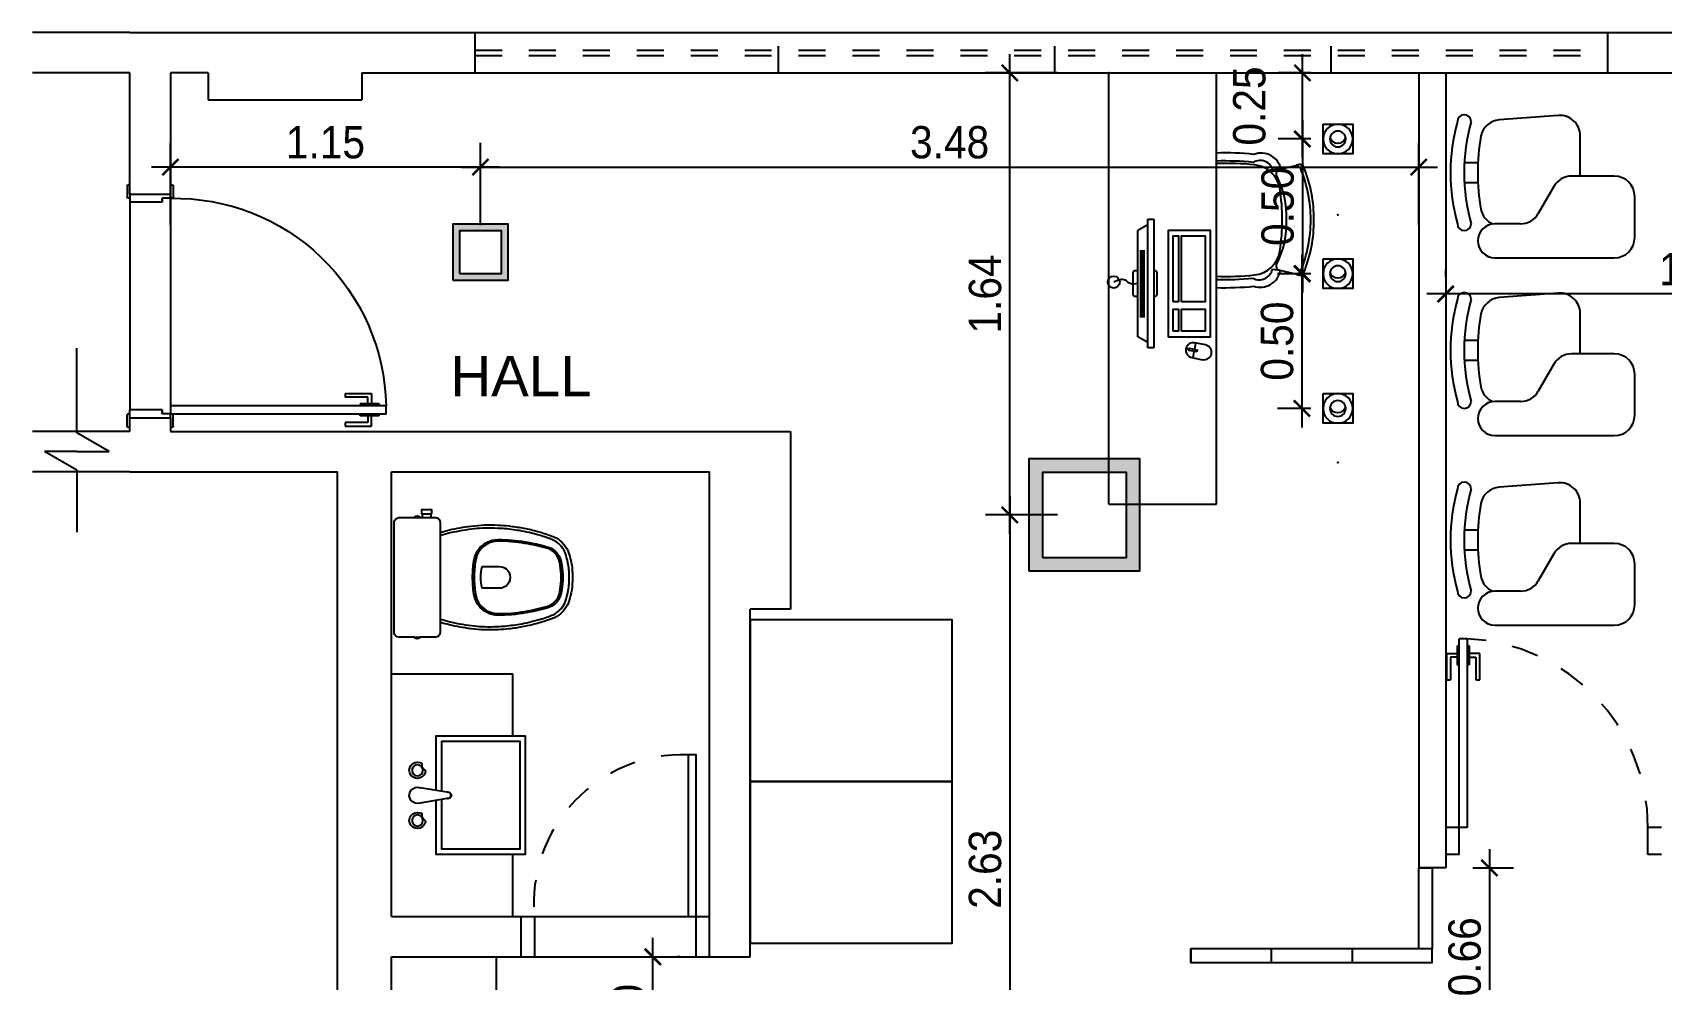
# Model space of a CAD drawing. Header units: millimetres. Extents: x 7034 to 7235, y -465 to -380.
# Drawn here: x 7127.86 to 7133.9, y -427.16 to -423.65 of the extents above; entities that cross this region are included whole.
import ezdxf

# ---------------------------------------------------------------- set-up
doc = ezdxf.new("R2010")
doc.units = ezdxf.units.MM
doc.header["$LTSCALE"] = 0.005
doc.linetypes.add('CONTINUO', pattern=[0])
doc.linetypes.add('DASHED', pattern=[19.05, 12.7, -6.35])
doc.layers.get('0').update_dxf_attribs({"linetype": 'CONTINUO'})
doc.layers.get('DEFPOINTS').update_dxf_attribs({"linetype": 'CONTINUO', "lineweight": 15})
for name, color, linetype in [('- COTAS', 12, 'Continuous'), ('0-LUMINOTEC-TETO', 170, 'Continuous'), ('252', 252, 'Continuous'), ('ARQ-PEITORIAL', 4, 'Continuous'), ('ARQ_ALVENARIA', 6, 'Continuous'), ('ARQ_BLK_ESQUADR', 1, 'Continuous'), ('ARQ_ESQUADRIA', 5, 'Continuous'), ('ARQ_JANELAALTA', 150, 'DASHED'), ('ARQ_MOBILIARIO 1', 8, 'Continuous'), ('ARQ_SOLEIRA', 250, 'CONTINUO'), ('ARQ_TXT_AMBIENTE', 3, 'Continuous'), ('NN_PISO', 8, 'Continuous'), ('PORTA', 2, 'Continuous')]:
    doc.layers.add(name, color=color, linetype=linetype)
doc.layers.add('0-LAYOUT', color=250, linetype='Continuous', lineweight=25)
doc.styles.add('ARQ', font='arial.ttf', dxfattribs={"width": 0.9})
doc.styles.get("Standard").update_dxf_attribs({"font": 'arial.ttf'})
doc.dimstyles.new('1-50', dxfattribs={"dimtxt": 0.12, "dimasz": 0.06, "dimexe": 0.09, "dimexo": 0.1, "dimgap": 0.03, "dimtad": 1, "dimzin": 0, "dimdsep": 46, "dimtxsty": 'ARQ', "dimblk": 'ARCHTICK', "dimcen": 0, "dimdle": 0.07, "dimclrd": 1, "dimclre": 1, "dimclrt": 7, "dimadec": 0, "dimazin": 0, "dimtm": 1e-09, "dimtfac": 1, "dimtofl": 0, "dimtmove": 2, "dimatfit": 3, "dimldrblk": 'ARCHTICK', "dimfxl": 1, "dimtolj": 1, "dimtzin": 0, "dimlwd": -1, "dimlwe": -1, "dimarcsym": 0})

# ---------------------------------------------------------------- blocks, each defined once
blk = doc.blocks.new('12110333')
at = {"layer": 'PORTA', "color": 1}
for p, q in [((-0.031, 0.7461), (0.008, 0.7461)), ((-0.031, 0.6481), (-0.031, 0.7461)), ((-0.017, 0.7321), (-0.017, 0.6621)), ((0.008, 0.7321), (-0.017, 0.7321)), ((0.008, 0.7741), (0.015, 0.7741)), ((0.008, 0.7741), (0.008, 0.7041)), ((0.052, 0.7741), (0.045, 0.7741)), ((0.052, 0.7741), (0.052, 0.7041)), ((0.091, 0.7461), (0.052, 0.7461)), ((0.052, 0.7321), (0.077, 0.7321)), ((0.077, 0.7321), (0.077, 0.6621)), ((0.091, 0.6481), (0.091, 0.7461)), ((0.008, 0.7041), (0.015, 0.7041)), ((0.052, 0.7041), (0.045, 0.7041)), ((-0.017, 0.6481), (-0.031, 0.6481)), ((-0.017, 0.6621), (-0.017, 0.6481)), ((-0.017, 0.6621), (-0.017, 0.6621)), ((0.077, 0.6621), (0.077, 0.6621)), ((0.077, 0.6621), (0.077, 0.6481)), ((0.091, 0.6481), (0.077, 0.6481)), ((0.815, 0), (0.015, 0)), ((0.8, -0.15), (0.03, -0.15))]:
    blk.add_line(p, q, dxfattribs=at)
at = {"layer": 'PORTA'}
for p, q in [((-0.035, 0.005), (-0.035, 0)), ((-0.03, 0.01), (0.01, 0.01)), ((0, 0), (0.015, 0)), ((0.015, 0), (0.015, -0.03)), ((0.815, 0.005), (0.815, 0)), ((0.83, 0), (0.815, 0)), ((0.815, 0), (0.815, -0.03)), ((0.86, 0.01), (0.82, 0.01)), ((0.865, 0.005), (0.865, 0)), ((0.03, -0.03), (0.015, -0.03)), ((0.015, -0.03), (0.03, -0.03)), ((0.03, -0.03), (0.03, -0.15)), ((0.815, -0.03), (0.8, -0.03)), ((0.8, -0.03), (0.815, -0.03)), ((0.8, -0.03), (0.8, -0.15)), ((-0.035, -0.15), (-0.035, -0.15)), ((-0.035, -0.15), (-0.035, -0.155)), ((-0.03, -0.16), (0.01, -0.16)), ((0, -0.15), (0.03, -0.15)), ((0.015, -0.15), (0.015, -0.155)), ((0.83, -0.15), (0.8, -0.15)), ((0.815, -0.15), (0.815, -0.155)), ((0.86, -0.16), (0.82, -0.16)), ((0.865, -0.15), (0.865, -0.155)), ((0.865, -0.15), (0.865, -0.15))]:
    blk.add_line(p, q, dxfattribs=at)
at = {"layer": 'PORTA', "color": 3}
blk.add_lwpolyline([(0.015, 0), (0.015, 0.8), (0.045, 0.8), (0.045, 0)], close=True, dxfattribs=at)
at = {"layer": 'PORTA', "color": 1}
blk.add_arc((0.03, 0.015), 0.7851, 358.90531, 88.90531, dxfattribs=at)
at = {"layer": 'PORTA'}
for centre, start, end in [((-0.03, 0.005), 90, 180), ((0.01, 0.005), 0, 90), ((0.82, 0.005), 90, 180), ((0.86, 0.005), 0, 90), ((-0.03, -0.155), 180, 270), ((0.01, -0.155), 270, 0), ((0.82, -0.155), 180, 270), ((0.86, -0.155), 270, 0)]:
    blk.add_arc(centre, 0.005, start, end, dxfattribs=at)
blk = doc.blocks.new('A$C778229A4')
at = {"layer": '0-LAYOUT', "linetype": 'Continuous'}
for p, q in [((556.6, 737.6), (252.4, 714.2)), ((670.6, 423.4), (670.6, 632.1)), ((72, 493.9), (142.4, 493.9)), ((847, 423.4), (626.1, 423.4)), ((142.4, 388.1), (72, 388.1)), ((534.2, 370.1), (454.1, 229.7)), ((952.8, 105.8), (952.8, 317.5)), ((362.2, 176.4), (229.5, 176.4)), ((229.5, 0), (847, 0))]:
    blk.add_line(p, q, dxfattribs=at)
for centre, radius, start, end in [((1004.3, 441), 1004.3, 164.72346, 195.27654), ((70.8, 705.6), 35.3, 0, 180), ((1074.9, 441), 1004.3, 164.72346, 195.27654), ((260.5, 608.7), 105.8, 94.39871, 168.30549), ((564.7, 632.1), 105.8, 0, 94.39871), ((1283.9, 441), 1142.8, 170.47649, 189.52351), ((626.1, 317.5), 105.8, 90, 150.25512), ((847, 317.5), 105.8, 0, 90), ((70.8, 176.4), 35.3, 180, 0), ((229.5, 88.2), 88.2, 90, 270), ((260.5, 273.4), 105.8, 191.69451, 247.18493), ((362.2, 282.3), 105.8, 270, 330.25512), ((847, 105.8), 105.8, 270, 0)]:
    blk.add_arc(centre, radius, start, end, dxfattribs=at)
blk = doc.blocks.new('cbtorb2')
at = {"layer": '252'}
for p, q in [((-0.01, -0.0904), (-0.0237, -0.0081)), ((0.01, -0.0904), (0.0237, -0.0081)), ((-0.0088, -0.0975), (-0.01, -0.0904)), ((0.0088, -0.0975), (0.01, -0.0904))]:
    blk.add_line(p, q, dxfattribs=at)
for centre in [(-0.0774, 0), (0.0774, 0)]:
    blk.add_circle(centre, 0.017, dxfattribs=at)
for centre, radius, start, end in [((-0.0774, 0), 0.025, 341.1513, 198.8487), ((0, 0), 0.025, 341.1513, 198.8487), ((0.0774, 0), 0.025, 341.1513, 198.8487), ((-0.0774, 0), 0.025, 198.8487, 216.2316), ((-0.0927, -0.0318), 0.0177, 22.7472, 105.6562), ((-0.0774, 0), 0.025, 272.1718, 341.1513), ((0.0774, 0), 0.025, 198.8487, 216.2316), ((0.062, -0.0318), 0.0177, 22.7472, 105.6562), ((0.0774, 0), 0.025, 272.1718, 341.1513), ((0, -0.0938), 0.0106, 161.2845, 18.7155), ((0, -0.0922), 0.0103, 210.8046, 329.1954)]:
    blk.add_arc(centre, radius, start, end, dxfattribs=at)
blk = doc.blocks.new('Baci01p')
for points in [[(0.17, 0), (0.17, 0.205, 0.059373), (0.1695, 0.2098, 0.333509), (0.154, 0.222), (0.1355, 0.222), (0.1045, 0.222), (0.094, 0.222), (0.094, 0.2248, 0.252251), (0.0939, 0.2251, 0.160103), (0.085, 0.228, 0.160103), (0.0761, 0.2251, 0.252251), (0.076, 0.2248), (0.076, 0.222), (0.017, 0.222, 0.327853), (0.0003, 0.2069, 0.087637), (0, 0.2038), (0, 0), (0, -0.2038, 0.087637), (0.0003, -0.2069, 0.327853), (0.017, -0.222), (0.076, -0.222), (0.076, -0.2248, 0.252251), (0.0761, -0.2251, 0.160103), (0.085, -0.228, 0.160103), (0.0939, -0.2251, 0.252251), (0.094, -0.2248), (0.094, -0.222), (0.1045, -0.222), (0.1045, -0.236), (0.102, -0.236), (0.102, -0.252), (0.12, -0.252), (0.138, -0.252), (0.138, -0.236), (0.1355, -0.236), (0.1355, -0.222), (0.154, -0.222, 0.333509), (0.1695, -0.2098, 0.059373), (0.17, -0.205)], [(0.291, 0, 0.041331), (0.2956, -0.0608, 0.129345), (0.3127, -0.1036, 0.234638), (0.385, -0.1405, 0.044666), (0.486, -0.1319, 0.031515), (0.5665, -0.1138, 0.151063), (0.5993, -0.0952, 0.148094), (0.6192, -0.0588, 0.031073), (0.6214, -0.0451, 0.035055), (0.6255, 0, 0.035055), (0.6214, 0.0451, 0.031073), (0.6192, 0.0588, 0.148094), (0.5993, 0.0952, 0.151063), (0.5665, 0.1138, 0.031515), (0.486, 0.1319, 0.044666), (0.385, 0.1405, 0.234638), (0.3127, 0.1036, 0.129345), (0.2956, 0.0608, 0.041331)], [(0.297, 0, -0.041434), (0.3015, 0.06, -0.129651), (0.3175, 0.1, -0.234583), (0.385, 0.1345, -0.044678), (0.485, 0.126, -0.031614), (0.565, 0.108, -0.152477), (0.595, 0.091, -0.148725), (0.6134, 0.0575, -0.031624), (0.6155, 0.0444, -0.035113), (0.6195, 0, -0.035113), (0.6155, -0.0444, -0.031624), (0.6134, -0.0575, -0.148725), (0.595, -0.091, -0.152477), (0.565, -0.108, -0.031614), (0.485, -0.126, -0.044678), (0.385, -0.1345, -0.234583), (0.3175, -0.1, -0.129651), (0.3015, -0.06, -0.041434)], [(0.391, -0.04, 0.164444), (0.415, -0.032, 0.245936), (0.43, 0, 0.245936), (0.415, 0.032, 0.164444), (0.391, 0.04), (0.326, 0.04, 0.108885), (0.326, -0.04)]]:
    blk.add_lwpolyline(points, format="xyb", close=True)
for points in [[(0.076, 0.222), (0.094, 0.222)], [(0.093, 0.2245), (0.085, 0.2245), (0.077, 0.2245)], [(0.076, -0.222), (0.094, -0.222)], [(0.093, -0.2245), (0.085, -0.2245), (0.077, -0.2245)], [(0.1045, -0.222), (0.1355, -0.222)], [(0.1045, -0.236), (0.12, -0.236), (0.1355, -0.236)]]:
    blk.add_lwpolyline(points)
for points in [[(0.17, -0.167, -0.003882), (0.205, -0.1765, 0.024258), (0.285, -0.1905, 0.02486), (0.335, -0.1945, 0.033324), (0.385, -0.194, 0.02486), (0.425, -0.191, 0.012268), (0.475, -0.184, 0.015806), (0.525, -0.1725, 0.026699), (0.575, -0.157, 0.021919), (0.595, -0.1495, 0.174675), (0.6435, -0.1, 0.045452), (0.653, -0.07, 0.022856), (0.6562, -0.0571, 0.041289), (0.6602, -0.0304, 0.052091), (0.6606, -0.0228, 0.04333), (0.661, 0, 0.04333), (0.6606, 0.0228, 0.052091), (0.6602, 0.0304, 0.041289), (0.6562, 0.0571, 0.022856), (0.653, 0.07, 0.045452), (0.6435, 0.1, 0.174675), (0.595, 0.1495, 0.021919), (0.575, 0.157, 0.026699), (0.525, 0.1725, 0.015806), (0.475, 0.184, 0.012268), (0.425, 0.191, 0.02486), (0.385, 0.194, 0.033324), (0.335, 0.1945, 0.02486), (0.285, 0.1905, 0.024258), (0.205, 0.1765, -0.003882), (0.17, 0.167)], [(0.1731, 0.1554, 0.003849), (0.2079, 0.1649, -0.027799), (0.2984, 0.18, -0.018883), (0.3355, 0.1825, -0.033646), (0.3844, 0.182, -0.016781), (0.4106, 0.1805, -0.015438), (0.4729, 0.1722, -0.023716), (0.5465, 0.154, -0.013571), (0.5711, 0.1457, -0.02186), (0.59, 0.1386, -0.173345), (0.6325, 0.0952, -0.045814), (0.6414, 0.067, -0.024058), (0.6444, 0.0546, -0.042614), (0.6482, 0.029, -0.066108), (0.6485, 0.0226, -0.047154), (0.649, 0, -0.047154), (0.6485, -0.0226, -0.066108), (0.6482, -0.029, -0.042614), (0.6444, -0.0546, -0.024058), (0.6414, -0.067, -0.045814), (0.6325, -0.0952, -0.173345), (0.59, -0.1386, -0.02186), (0.5711, -0.1457, -0.013571), (0.5465, -0.154, -0.023716), (0.4729, -0.1722, -0.015438), (0.4106, -0.1805, -0.016781), (0.3844, -0.182, -0.033646), (0.3355, -0.1825, -0.018883), (0.2984, -0.18, -0.027799), (0.2079, -0.1649, 0.003849), (0.1731, -0.1554)]]:
    blk.add_lwpolyline(points, format="xyb")
blk = doc.blocks.new('011239')
h = blk.add_hatch(color=256)
h.paths.add_polyline_path([(-20.6, 20.75), (-20.6, -20.75), (20.6, -20.75), (20.6, 20.75)])
h.paths.add_polyline_path([(15.6, 15.75), (15.6, -15.75), (-15.6, -15.75), (-15.6, 15.75)], flags=16)
for points in [[(-20.6, -20.75), (20.6, -20.75), (20.6, 20.75), (-20.6, 20.75)], [(-15.6, -15.75), (15.6, -15.75), (15.6, 15.75), (-15.6, 15.75)]]:
    blk.add_lwpolyline(points, close=True)
blk = doc.blocks.new('011291')
at = {"linetype": 'Continuous'}
for radius in [5.5, 2.93]:
    blk.add_circle((0, 0), radius, dxfattribs=at)
blk.add_arc((-0.02, -1.29), 2.96, 12.80113, 165.38232, dxfattribs=at)
blk = doc.blocks.new('DICROICA-QUADRADO')
blk.add_lwpolyline([(-0.055, -0.055), (0.055, -0.055), (0.055, 0.055), (-0.055, 0.055)], close=True)
at = {"xscale": 0.01, "yscale": 0.01, "zscale": 0.01}
blk.add_blockref('011291', (0, 0), dxfattribs=at)
blk = doc.blocks.new('_ArchTick')
at = {"color": 0, "linetype": 'ByBlock', "const_width": 0.15}
blk.add_lwpolyline([(-0.5, -0.5), (0.5, 0.5)], dxfattribs=at)
blk = doc.blocks.new('*D265')
at = {"layer": 'DEFPOINTS', "color": 0, "transparency": 16777216}
for p in [(7133.1045, -424.6187), (7133.1045, -424.6556), (7134.9811, -424.6556)]:
    blk.add_point(p, dxfattribs=at)
at = {"layer": 'NN_PISO', "color": 1, "transparency": 16777216}
for p, q in [((7133.1045, -424.5556), (7133.1045, -424.5287)), ((7134.9811, -424.5556), (7134.9811, -424.5287)), ((7135.0511, -424.6187), (7133.0345, -424.6187))]:
    blk.add_line(p, q, dxfattribs=at)
at = {"layer": 'NN_PISO', "color": 1, "transparency": 16777216, "xscale": 0.06, "yscale": 0.06, "zscale": 0.06, "rotation": 180}
blk.add_blockref('_ArchTick', (7133.1045, -424.6187), dxfattribs=at)
at = {"layer": 'NN_PISO', "color": 1, "transparency": 16777216, "xscale": 0.06, "yscale": 0.06, "zscale": 0.06}
blk.add_blockref('_ArchTick', (7134.9811, -424.6187), dxfattribs=at)
at = {"layer": 'NN_PISO', "color": 7, "transparency": 16777216, "insert": (7134.0428, -424.5275), "char_height": 0.12, "attachment_point": 5, "style": 'ARQ'}
blk.add_mtext('\\A1;1.88', dxfattribs=at)
blk = doc.blocks.new('*D289')
at = {"layer": '- COTAS', "color": 1, "transparency": 16777216}
for p, q in [((7132.5728, -424.1136), (7132.5728, -423.7286)), ((7132.6045, -423.7986), (7132.4828, -423.7986)), ((7132.6045, -424.0436), (7132.4828, -424.0436))]:
    blk.add_line(p, q, dxfattribs=at)
at = {"layer": 'DEFPOINTS', "color": 0, "transparency": 16777216}
for p in [(7132.5728, -423.7986), (7132.7045, -423.7986), (7132.7045, -424.0436)]:
    blk.add_point(p, dxfattribs=at)
at = {"layer": '- COTAS', "color": 1, "transparency": 16777216, "xscale": 0.06, "yscale": 0.06, "zscale": 0.06}
for p, rotation in [((7132.5728, -423.7986), 90), ((7132.5728, -424.0436), 270)]:
    blk.add_blockref('_ArchTick', p, dxfattribs=dict(at, rotation=rotation))
at = {"layer": '- COTAS', "color": 7, "transparency": 16777216, "insert": (7132.3766, -423.9211), "char_height": 0.12, "attachment_point": 5, "rotation": 90, "style": 'ARQ'}
blk.add_mtext('\\A1;0.25', dxfattribs=at)
blk = doc.blocks.new('*D290')
at = {"layer": '- COTAS', "color": 1, "transparency": 16777216}
for p, q in [((7132.5728, -423.9736), (7132.5728, -424.6136)), ((7132.6045, -424.0436), (7132.4828, -424.0436)), ((7132.6045, -424.5436), (7132.4828, -424.5436))]:
    blk.add_line(p, q, dxfattribs=at)
at = {"layer": 'DEFPOINTS', "color": 0, "transparency": 16777216}
for p in [(7132.7045, -424.0436), (7132.5728, -424.5436), (7132.7045, -424.5436)]:
    blk.add_point(p, dxfattribs=at)
at = {"layer": '- COTAS', "color": 1, "transparency": 16777216, "xscale": 0.06, "yscale": 0.06, "zscale": 0.06}
for p, rotation in [((7132.5728, -424.0436), 90), ((7132.5728, -424.5436), 270)]:
    blk.add_blockref('_ArchTick', p, dxfattribs=dict(at, rotation=rotation))
at = {"layer": '- COTAS', "color": 7, "transparency": 16777216, "insert": (7132.4816, -424.2936), "char_height": 0.12, "attachment_point": 5, "rotation": 90, "style": 'ARQ'}
blk.add_mtext('\\A1;0.50', dxfattribs=at)
blk = doc.blocks.new('*D291')
at = {"layer": '- COTAS', "color": 1, "transparency": 16777216}
for p, q in [((7132.5709, -424.4736), (7132.5709, -425.1136)), ((7132.6045, -424.5436), (7132.4809, -424.5436)), ((7132.6045, -425.0436), (7132.4809, -425.0436))]:
    blk.add_line(p, q, dxfattribs=at)
at = {"layer": 'DEFPOINTS', "color": 0, "transparency": 16777216}
for p in [(7132.7045, -424.5436), (7132.5709, -425.0436), (7132.7045, -425.0436)]:
    blk.add_point(p, dxfattribs=at)
at = {"layer": '- COTAS', "color": 1, "transparency": 16777216, "xscale": 0.06, "yscale": 0.06, "zscale": 0.06}
for p, rotation in [((7132.5709, -424.5436), 90), ((7132.5709, -425.0436), 270)]:
    blk.add_blockref('_ArchTick', p, dxfattribs=dict(at, rotation=rotation))
at = {"layer": '- COTAS', "color": 7, "transparency": 16777216, "insert": (7132.4796, -424.7936), "char_height": 0.12, "attachment_point": 5, "rotation": 90, "style": 'ARQ'}
blk.add_mtext('\\A1;0.50', dxfattribs=at)
blk = doc.blocks.new('*D292')
at = {"layer": '- COTAS', "color": 1, "transparency": 16777216}
for p, q in [((7128.3745, -424.3636), (7128.3745, -424.0577)), ((7129.5245, -424.3636), (7129.5245, -424.0577)), ((7129.5945, -424.1477), (7128.3045, -424.1477))]:
    blk.add_line(p, q, dxfattribs=at)
at = {"layer": 'DEFPOINTS', "color": 0, "transparency": 16777216}
for p in [(7128.3745, -424.1477), (7128.3745, -424.4636), (7129.5245, -424.4636)]:
    blk.add_point(p, dxfattribs=at)
at = {"layer": '- COTAS', "color": 1, "transparency": 16777216, "xscale": 0.06, "yscale": 0.06, "zscale": 0.06, "rotation": 180}
blk.add_blockref('_ArchTick', (7128.3745, -424.1477), dxfattribs=at)
at = {"layer": '- COTAS', "color": 1, "transparency": 16777216, "xscale": 0.06, "yscale": 0.06, "zscale": 0.06}
blk.add_blockref('_ArchTick', (7129.5245, -424.1477), dxfattribs=at)
at = {"layer": '- COTAS', "color": 7, "transparency": 16777216, "insert": (7128.9495, -424.0564), "char_height": 0.12, "attachment_point": 5, "style": 'ARQ'}
blk.add_mtext('\\A1;1.15', dxfattribs=at)
blk = doc.blocks.new('*D293')
at = {"layer": '- COTAS', "color": 1, "transparency": 16777216}
for p, q in [((7129.5245, -424.3636), (7129.5245, -424.0577)), ((7133.0045, -424.3636), (7133.0045, -424.0577)), ((7129.4545, -424.1477), (7133.0745, -424.1477))]:
    blk.add_line(p, q, dxfattribs=at)
at = {"layer": 'DEFPOINTS', "color": 0, "transparency": 16777216}
for p in [(7133.0045, -424.1477), (7129.5245, -424.4636), (7133.0045, -424.4636)]:
    blk.add_point(p, dxfattribs=at)
at = {"layer": '- COTAS', "color": 1, "transparency": 16777216, "xscale": 0.06, "yscale": 0.06, "zscale": 0.06, "rotation": 180}
blk.add_blockref('_ArchTick', (7129.5245, -424.1477), dxfattribs=at)
at = {"layer": '- COTAS', "color": 1, "transparency": 16777216, "xscale": 0.06, "yscale": 0.06, "zscale": 0.06}
blk.add_blockref('_ArchTick', (7133.0045, -424.1477), dxfattribs=at)
at = {"layer": '- COTAS', "color": 7, "transparency": 16777216, "insert": (7131.2645, -424.0563), "char_height": 0.12, "attachment_point": 5, "style": 'ARQ'}
blk.add_mtext('\\A1;3.48', dxfattribs=at)
blk = doc.blocks.new('*D294')
at = {"layer": '- COTAS', "color": 1, "transparency": 16777216}
for p, q in [((7131.4878, -425.5086), (7131.4878, -423.7286)), ((7131.6645, -423.7986), (7131.3978, -423.7986)), ((7131.6645, -425.4386), (7131.3978, -425.4386))]:
    blk.add_line(p, q, dxfattribs=at)
at = {"layer": 'DEFPOINTS', "color": 0, "transparency": 16777216}
for p in [(7131.4878, -423.7986), (7131.7645, -423.7986), (7131.7645, -425.4386)]:
    blk.add_point(p, dxfattribs=at)
at = {"layer": '- COTAS', "color": 1, "transparency": 16777216, "xscale": 0.06, "yscale": 0.06, "zscale": 0.06}
for p, rotation in [((7131.4878, -423.7986), 90), ((7131.4878, -425.4386), 270)]:
    blk.add_blockref('_ArchTick', p, dxfattribs=dict(at, rotation=rotation))
at = {"layer": '- COTAS', "color": 7, "transparency": 16777216, "insert": (7131.3965, -424.6186), "char_height": 0.12, "attachment_point": 5, "rotation": 90, "style": 'ARQ'}
blk.add_mtext('\\A1;1.64', dxfattribs=at)
blk = doc.blocks.new('*D295')
at = {"layer": '- COTAS', "color": 1, "transparency": 16777216}
for p, q in [((7131.4878, -425.3686), (7131.4878, -428.1386)), ((7131.6645, -425.4386), (7131.3978, -425.4386)), ((7131.6645, -428.0686), (7131.3978, -428.0686))]:
    blk.add_line(p, q, dxfattribs=at)
at = {"layer": 'DEFPOINTS', "color": 0, "transparency": 16777216}
for p in [(7131.7645, -425.4386), (7131.4878, -428.0686), (7131.7645, -428.0686)]:
    blk.add_point(p, dxfattribs=at)
at = {"layer": '- COTAS', "color": 1, "transparency": 16777216, "xscale": 0.06, "yscale": 0.06, "zscale": 0.06}
for p, rotation in [((7131.4878, -425.4386), 90), ((7131.4878, -428.0686), 270)]:
    blk.add_blockref('_ArchTick', p, dxfattribs=dict(at, rotation=rotation))
at = {"layer": '- COTAS', "color": 7, "transparency": 16777216, "insert": (7131.3965, -426.7536), "char_height": 0.12, "attachment_point": 5, "rotation": 90, "style": 'ARQ'}
blk.add_mtext('\\A1;2.63', dxfattribs=at)
blk = doc.blocks.new('*D299')
at = {"layer": '- COTAS', "color": 1, "transparency": 16777216}
for p, q in [((7130.1638, -427.6436), (7130.1638, -427.0086)), ((7130.2638, -427.0786), (7130.2538, -427.0786)), ((7130.2638, -427.5736), (7130.2538, -427.5736))]:
    blk.add_line(p, q, dxfattribs=at)
at = {"layer": 'DEFPOINTS', "color": 0, "transparency": 16777216}
for p in [(7130.1638, -427.0786), (7130.1638, -427.0786), (7130.1638, -427.5736)]:
    blk.add_point(p, dxfattribs=at)
at = {"layer": '- COTAS', "color": 1, "transparency": 16777216, "xscale": 0.06, "yscale": 0.06, "zscale": 0.06}
for p, rotation in [((7130.1638, -427.0786), 90), ((7130.1638, -427.5736), 270)]:
    blk.add_blockref('_ArchTick', p, dxfattribs=dict(at, rotation=rotation))
at = {"layer": '- COTAS', "color": 7, "transparency": 16777216, "insert": (7130.0725, -427.3261), "char_height": 0.12, "attachment_point": 5, "rotation": 90, "style": 'ARQ'}
blk.add_mtext('\\A1;0.50', dxfattribs=at)
blk = doc.blocks.new('*D304')
at = {"layer": '- COTAS', "color": 1, "transparency": 16777216}
for p, q in [((7133.2663, -426.6786), (7133.2663, -427.4786)), ((7133.2045, -426.7486), (7133.3563, -426.7486)), ((7133.2763, -427.4086), (7133.3563, -427.4086))]:
    blk.add_line(p, q, dxfattribs=at)
at = {"layer": 'DEFPOINTS', "color": 0, "transparency": 16777216}
for p in [(7133.1045, -426.7486), (7133.1763, -427.4086), (7133.2663, -427.4086)]:
    blk.add_point(p, dxfattribs=at)
at = {"layer": '- COTAS', "color": 1, "transparency": 16777216, "xscale": 0.06, "yscale": 0.06, "zscale": 0.06}
for p, rotation in [((7133.2663, -426.7486), 90), ((7133.2663, -427.4086), 270)]:
    blk.add_blockref('_ArchTick', p, dxfattribs=dict(at, rotation=rotation))
at = {"layer": '- COTAS', "color": 7, "transparency": 16777216, "insert": (7133.1751, -427.0786), "char_height": 0.12, "attachment_point": 5, "rotation": 90, "style": 'ARQ'}
blk.add_mtext('\\A1;0.66', dxfattribs=at)

msp = doc.modelspace()

# ---------------------------------------------------------------- linework, layer by layer
at = {"layer": '252'}
for p, q in [((7132.4642, -424.1603), (7132.4938, -424.1556)), ((7132.5477, -424.1438), (7132.4887, -424.1568)), ((7131.9995, -424.3618), (7131.9624, -424.3827)), ((7131.9624, -424.7774), (7131.9624, -424.3827)), ((7131.9995, -424.3411), (7132.0213, -424.3411)), ((7131.9995, -424.819), (7131.9995, -424.3411)), ((7132.0213, -424.3411), (7132.0213, -424.819)), ((7131.9889, -424.4594), (7131.9696, -424.4594)), ((7131.9889, -424.4657), (7131.9696, -424.4657)), ((7131.9889, -424.4719), (7131.9696, -424.4719)), ((7131.9889, -424.4782), (7131.9696, -424.4782)), ((7131.9889, -424.4844), (7131.9696, -424.4844)), ((7131.9889, -424.4907), (7131.9696, -424.4907)), ((7131.9889, -424.4969), (7131.9696, -424.4969)), ((7131.9889, -424.5032), (7131.9696, -424.5032)), ((7131.9889, -424.5094), (7131.9696, -424.5094)), ((7131.9889, -424.5157), (7131.9696, -424.5157)), ((7131.9889, -424.5219), (7131.9696, -424.5219)), ((7131.9889, -424.5282), (7131.9696, -424.5282)), ((7131.9889, -424.5344), (7131.9696, -424.5344)), ((7131.9889, -424.5407), (7131.9696, -424.5407)), ((7131.9889, -424.5469), (7131.9696, -424.5469)), ((7131.9889, -424.5532), (7131.9696, -424.5532)), ((7131.9889, -424.5594), (7131.9696, -424.5594)), ((7132.4615, -424.5268), (7132.4887, -424.5309)), ((7132.4887, -424.5309), (7132.5477, -424.5438)), ((7131.9889, -424.5657), (7131.9696, -424.5657)), ((7131.9889, -424.5719), (7131.9696, -424.5719)), ((7131.9889, -424.5782), (7131.9696, -424.5782)), ((7131.9889, -424.5844), (7131.9696, -424.5844)), ((7131.9889, -424.5907), (7131.9696, -424.5907)), ((7131.9889, -424.5969), (7131.9696, -424.5969)), ((7131.9889, -424.6032), (7131.9696, -424.6032)), ((7131.9889, -424.6094), (7131.9696, -424.6094)), ((7131.9889, -424.6157), (7131.9696, -424.6157)), ((7131.9889, -424.6219), (7131.9696, -424.6219)), ((7131.9889, -424.6282), (7131.9696, -424.6282)), ((7131.9889, -424.6344), (7131.9696, -424.6344)), ((7131.9889, -424.6407), (7131.9696, -424.6407)), ((7131.9889, -424.6469), (7131.9696, -424.6469)), ((7131.9889, -424.6532), (7131.9696, -424.6532)), ((7131.9889, -424.6594), (7131.9696, -424.6594)), ((7131.9889, -424.6657), (7131.9696, -424.6657)), ((7131.9889, -424.6719), (7131.9696, -424.6719)), ((7131.9889, -424.6782), (7131.9696, -424.6782)), ((7131.9889, -424.6844), (7131.9696, -424.6844)), ((7131.9889, -424.6907), (7131.9696, -424.6907)), ((7131.9889, -424.6969), (7131.9696, -424.6969)), ((7131.9889, -424.7032), (7131.9696, -424.7032)), ((7131.9995, -424.7982), (7131.9624, -424.7774)), ((7132.1734, -424.8243), (7132.178, -424.8008)), ((7132.2136, -424.8077), (7132.1738, -424.8)), ((7132.0213, -424.819), (7131.9995, -424.819)), ((7132.1526, -424.8243), (7132.1412, -424.822)), ((7132.1632, -424.8547), (7132.203, -424.8625)), ((7132.1673, -424.8555), (7132.1719, -424.832))]:
    msp.add_line(p, q, dxfattribs=at)
for points in [[(7132.0768, -424.7792), (7132.0768, -424.3823), (7132.2312, -424.3823), (7132.2312, -424.7792)], [(7132.0935, -424.6482), (7132.0935, -424.4024), (7132.114, -424.4024), (7132.114, -424.6482)], [(7132.1244, -424.6482), (7132.1244, -424.4024), (7132.2124, -424.4024), (7132.2124, -424.6482)], [(7132.0935, -424.7569), (7132.0935, -424.675), (7132.114, -424.675), (7132.114, -424.7569)], [(7132.1244, -424.7569), (7132.1244, -424.675), (7132.2124, -424.675), (7132.2124, -424.7569)], [(7132.1812, -424.8338), (7132.1518, -424.8281), (7132.1533, -424.8204), (7132.1827, -424.8261)]]:
    msp.add_lwpolyline(points, close=True, dxfattribs=at)
for points in [[(7131.9624, -424.6287), (7131.9538, -424.6287, -0.414214), (7131.9454, -424.6202), (7131.9454, -424.5398, -0.414214), (7131.9538, -424.5314), (7131.9624, -424.5314)], [(7132.0213, -424.5314), (7132.0244, -424.5314, -0.414214), (7132.0329, -424.5398), (7132.0329, -424.6202, -0.414214), (7132.0244, -424.6287), (7132.0213, -424.6287)]]:
    msp.add_lwpolyline(points, format="xyb", dxfattribs=at)
for points in [[(7129.3608, -426.461), (7129.3608, -426.2586), (7129.6908, -426.2586), (7129.6908, -426.6986), (7129.3608, -426.6986), (7129.3608, -426.4979)], [(7129.3808, -426.4643), (7129.3808, -426.2786), (7129.6708, -426.2786), (7129.6708, -426.6786), (7129.3808, -426.6786), (7129.3808, -426.4946)]]:
    msp.add_lwpolyline(points, dxfattribs=at)
msp.add_circle((7131.8731, -424.5746), 0.0222, dxfattribs=at)
for centre, radius, start, end in [((7132.2861, -425.1537), 1.0586, 84.19053, 91.71423), ((7132.2861, -425.1537), 1.0286, 84.19053, 91.76424), ((7132.2905, -425.1726), 1.0386, 84.19053, 91.99172), ((7132.4159, -424.1732), 0.0499, 14.97118, 120.98374), ((7132.4196, -424.1718), 0.0759, 12.2643, 110.27934), ((7132.385, -424.2443), 0.1055, 8.91059, 84.19053), ((7132.5618, -424.1574), 0.0188, 29.38483, 132.2015), ((7132.4923, -424.173), 0.0166, 102.3844, 207.7352), ((7132.1968, -424.3284), 0.3172, 357.20491, 27.7352), ((7132.5513, -424.16), 0.0166, 21.98129, 102.3844), ((7132.0868, -424.3475), 0.5175, 0.41024, 21.98129), ((7132.0983, -424.342), 0.5175, 359.79295, 21.98129), ((7131.7505, -424.3438), 0.7478, 351.08941, 8.91059), ((7132.1968, -424.3593), 0.3172, 332.2648, 2.79509), ((7132.0868, -424.3401), 0.5175, 338.01871, 359.58976), ((7132.0983, -424.3457), 0.5175, 338.01871, 0.20705), ((7132.385, -424.4433), 0.1055, 275.80947, 351.08941), ((7132.2905, -423.515), 1.0386, 268.00828, 275.80947), ((7132.2852, -423.5369), 1.0286, 268.28422, 275.80947), ((7132.4129, -424.5165), 0.0497, 241.77988, 348.04087), ((7132.4162, -424.5177), 0.0762, 251.80859, 349.65543), ((7132.4923, -424.5147), 0.0166, 152.2648, 257.6156), ((7132.5513, -424.5276), 0.0166, 257.6156, 338.01871), ((7132.5618, -424.5302), 0.0188, 227.7985, 330.61517), ((7132.2852, -423.5369), 1.0586, 268.33285, 275.80947), ((7132.1685, -424.8274), 0.0279, 78.99109, 258.99109), ((7132.2083, -424.8351), 0.0279, 258.99109, 78.99109)]:
    msp.add_arc(centre, radius, start, end, dxfattribs=at)
msp.add_spline([(7131.9624, -424.58), (7131.9345, -424.58), (7131.9151, -424.5672), (7131.8731, -424.5746)], degree=3, dxfattribs=at)
at = {"layer": 'ARQ-PEITORIAL'}
for p, q in [((7133.0045, -423.7986), (7133.0045, -426.7486)), ((7133.1045, -423.7986), (7133.1045, -426.7486)), ((7128.0275, -425.1339), (7128.0275, -424.8203)), ((7128.1475, -425.2032), (7128.0275, -425.1339)), ((7128.0275, -425.2032), (7127.9075, -425.2032)), ((7128.0275, -425.2725), (7127.9075, -425.2032)), ((7128.0275, -425.2032), (7128.1475, -425.2032)), ((7128.0275, -425.2725), (7128.0275, -425.5028)), ((7133.1045, -426.7486), (7133.0045, -426.7486))]:
    msp.add_line(p, q, dxfattribs=at)
at = {"layer": 'ARQ_ALVENARIA'}
for p, q in [((7128.2245, -423.6486), (7127.8634, -423.6486)), ((7128.2245, -423.6486), (7144.4545, -423.6486)), ((7129.5045, -423.7986), (7129.5045, -423.6486)), ((7133.7045, -423.6486), (7133.7045, -423.7986)), ((7128.2245, -423.7986), (7127.8634, -423.7986)), ((7128.2245, -424.2486), (7128.2245, -423.7986)), ((7128.3745, -423.7986), (7128.3745, -424.2486)), ((7128.5145, -423.7986), (7128.3745, -423.7986)), ((7128.5145, -423.7986), (7128.5145, -423.8986)), ((7129.0845, -423.7986), (7134.0045, -423.7986)), ((7129.0845, -423.7986), (7129.0845, -423.8986)), ((7128.5145, -423.8986), (7129.0845, -423.8986)), ((7128.2245, -424.2486), (7128.3745, -424.2486)), ((7128.2245, -425.0786), (7128.3745, -425.0786)), ((7128.2245, -425.1286), (7128.2245, -425.0786)), ((7128.3745, -425.0786), (7128.3745, -425.1286)), ((7128.2245, -425.1286), (7127.8634, -425.1286)), ((7128.3745, -425.1286), (7130.6745, -425.1286)), ((7130.6745, -425.1286), (7130.6745, -425.7886)), ((7128.2245, -425.2786), (7127.8634, -425.2786)), ((7128.2245, -425.2786), (7128.9945, -425.2786)), ((7128.9945, -430.8386), (7128.9945, -425.2786)), ((7129.1945, -425.2786), (7130.3745, -425.2786)), ((7129.1945, -426.9286), (7129.1945, -425.2786)), ((7130.3745, -427.0786), (7130.3745, -425.2786)), ((7130.5245, -427.0786), (7130.5245, -425.7886)), ((7130.6745, -425.7886), (7130.5245, -425.7886)), ((7129.1945, -426.9286), (7129.6745, -426.9286)), ((7129.6745, -426.9286), (7129.6745, -427.0786)), ((7129.1945, -428.0686), (7129.1945, -427.0786)), ((7129.1945, -427.0786), (7129.6745, -427.0786)), ((7130.3745, -427.0786), (7130.5245, -427.0786))]:
    msp.add_line(p, q, dxfattribs=at)
at = {"layer": 'ARQ_ESQUADRIA'}
for p, q in [((7133.1085, -425.9526), (7133.1475, -425.9526)), ((7133.1085, -426.0506), (7133.1085, -425.9526)), ((7133.1475, -425.9246), (7133.1475, -425.9946)), ((7133.1475, -425.9246), (7133.1545, -425.9246)), ((7133.1845, -425.8986), (7133.1545, -425.8986)), ((7133.1545, -426.5986), (7133.1545, -425.8986)), ((7133.1845, -425.8986), (7133.1845, -426.5986)), ((7133.1915, -425.9246), (7133.1845, -425.9246)), ((7133.1915, -425.9246), (7133.1915, -425.9946)), ((7133.2305, -425.9526), (7133.1915, -425.9526)), ((7133.2305, -426.0506), (7133.2305, -425.9526)), ((7133.1475, -425.9666), (7133.1225, -425.9666)), ((7133.1225, -425.9666), (7133.1225, -426.0366)), ((7133.1475, -425.9946), (7133.1545, -425.9946)), ((7133.1915, -425.9946), (7133.1845, -425.9946)), ((7133.1915, -425.9666), (7133.2165, -425.9666)), ((7133.2165, -425.9666), (7133.2165, -426.0366)), ((7133.1085, -426.0506), (7133.1225, -426.0506)), ((7133.1225, -426.0366), (7133.1225, -426.0506)), ((7133.2165, -426.0366), (7133.2165, -426.0506)), ((7133.2165, -426.0506), (7133.2305, -426.0506)), ((7133.1545, -426.5986), (7133.1045, -426.5986)), ((7133.1545, -426.6986), (7133.1545, -426.5986)), ((7133.1845, -426.5986), (7133.1545, -426.5986)), ((7133.8545, -426.6986), (7133.8545, -426.5986)), ((7133.9045, -426.5986), (7133.8545, -426.5986)), ((7133.1545, -426.6986), (7133.1045, -426.6986)), ((7133.9045, -426.6986), (7133.8545, -426.6986)), ((7129.6745, -426.9286), (7129.7245, -426.9286)), ((7130.3245, -427.0786), (7130.3245, -426.9286)), ((7130.3245, -426.9286), (7130.3745, -426.9286)), ((7129.6745, -427.0786), (7129.7245, -427.0786)), ((7130.3245, -427.0786), (7130.3745, -427.0786))]:
    msp.add_line(p, q, dxfattribs=at)
for points in [[(7130.3245, -426.9286), (7130.3245, -426.3286), (7130.2945, -426.3286), (7130.2945, -426.9286), (7130.3245, -426.9286)], [(7129.7245, -426.9286), (7129.7245, -427.0786)]]:
    msp.add_lwpolyline(points, dxfattribs=at)
at = {"layer": 'ARQ_JANELAALTA', "ltscale": 0.5}
for p, q in [((7130.6295, -423.7986), (7130.6295, -423.6486)), ((7131.6545, -423.7986), (7131.6545, -423.6486)), ((7132.6795, -423.7986), (7132.6795, -423.6486)), ((7129.5045, -423.7136), (7133.7045, -423.7136)), ((7129.5045, -423.7336), (7133.7045, -423.7336))]:
    msp.add_line(p, q, dxfattribs=at)
at = {"layer": 'ARQ_JANELAALTA'}
for centre, radius, start, end in [((7133.1538, -426.5986), 0.7007, 0, 87.4911), ((7130.2745, -426.8804), 0.5521, 87.92655, 185.01106)]:
    msp.add_arc(centre, radius, start, end, dxfattribs=at)
at = {"layer": 'ARQ_JANELAALTA', "ltscale": 0.5}
for p in [(7131.6545, -423.7986), (7131.8545, -423.7986), (7132.6795, -423.7986)]:
    msp.add_point(p, dxfattribs=at)
at = {"layer": 'ARQ_MOBILIARIO 1', "linetype": 'Continuous'}
for p, q in [((7131.8545, -425.3986), (7131.8545, -423.7986)), ((7131.8545, -423.7986), (7132.2545, -423.7986)), ((7132.2545, -425.3986), (7132.2545, -423.7986)), ((7131.8545, -425.3986), (7132.2545, -425.3986)), ((7129.1945, -426.0286), (7129.6445, -426.0286)), ((7129.6445, -426.2586), (7129.6445, -426.0286)), ((7129.6445, -426.9286), (7129.6445, -426.6986)), ((7129.5845, -427.3255), (7129.5845, -427.0786)), ((7132.1589, -427.1), (7132.1589, -427.0486)), ((7132.4589, -427.1), (7132.4589, -427.0486)), ((7132.7589, -427.1), (7132.7589, -427.0486))]:
    msp.add_line(p, q, dxfattribs=at)
for points in [[(7130.5245, -426.4275), (7131.2745, -426.4275), (7131.2745, -425.8275), (7130.5245, -425.8275)], [(7130.5245, -427.0275), (7131.2745, -427.0275), (7131.2745, -426.4275), (7130.5245, -426.4275)], [(7133.0545, -426.7486), (7133.0545, -427.0486), (7133.0045, -427.0486), (7133.0045, -426.7486)], [(7133.0545, -427.0486), (7132.1589, -427.0486), (7132.1589, -427.1), (7133.0545, -427.1)]]:
    msp.add_lwpolyline(points, close=True, dxfattribs=at)
at = {"layer": 'ARQ_SOLEIRA'}
for p, q in [((7129.6745, -426.9286), (7130.3745, -426.9286)), ((7129.6745, -427.0786), (7130.3745, -427.0786))]:
    msp.add_line(p, q, dxfattribs=at)
at = {"layer": 'NN_PISO'}
for p in [(7132.7045, -424.3253), (7132.7045, -425.2436)]:
    msp.add_point(p, dxfattribs=at)

# ---------------------------------------------------------------- block references
at = {"layer": '0-LAYOUT', "xscale": 0.0007168438189785798, "yscale": 0.0007168438189785798, "zscale": 0.0007168438189785798}
for p in [(7133.1223, -424.4848), (7133.1223, -425.1443), (7133.1223, -425.8479)]:
    msp.add_blockref('A$C778229A4', p, dxfattribs=at)
at = {"layer": '0-LUMINOTEC-TETO', "xscale": -1, "rotation": 180}
for p in [(7132.7045, -424.0436), (7132.7045, -424.5436), (7132.7045, -425.0436)]:
    msp.add_blockref('DICROICA-QUADRADO', p, dxfattribs=at)
at = {"layer": '0-LUMINOTEC-TETO'}
for p, xscale, yscale, zscale in [((7129.5245, -424.4636), 0.005000000000109139, 0.005000000000109139, 0.005000000000109139), ((7131.7645, -425.4386), 0.01000000000021828, 0.01000000000021828, 0.01000000000021828)]:
    msp.add_blockref('011239', p, dxfattribs=dict(at, xscale=xscale, yscale=yscale, zscale=zscale))
at = {"layer": '252', "xscale": -1.203670021924481, "yscale": 1.203670021924481, "zscale": 1.203670021924481, "rotation": 90}
msp.add_blockref('cbtorb2', (7129.2908, -426.4794), dxfattribs=at)
at = {"layer": 'ARQ_BLK_ESQUADR', "xscale": -1, "rotation": 270}
msp.add_blockref('12110333', (7128.3745, -425.0786), dxfattribs=at)
at = {"layer": 'ARQ_MOBILIARIO 1', "linetype": 'Continuous', "xscale": -1, "rotation": 180}
msp.add_blockref('Baci01p', (7129.2045, -425.6705), dxfattribs=at)

# ---------------------------------------------------------------- texts
at = {"layer": 'ARQ_TXT_AMBIENTE', "insert": (7128.1916, -424.8483), "char_height": 0.15, "attachment_point": 1}
msp.add_mtext_dynamic_manual_height_columns('\\pi0.98846;    HALL', width=2.72651, gutter_width=12.5, heights=[0], dxfattribs=at)

# ---------------------------------------------------------------- dimensions: what is measured, and where the dimension line sits
at = {"layer": '- COTAS'}
for base, p1, p2, picture, middle in [((7131.4878, -423.7986), (7131.7645, -425.4386), (7131.7645, -423.7986), '*D294', (7131.3965, -424.6186)), ((7132.5728482864, -423.7986172153), (7132.7044513802, -424.0436172153), (7132.7044513802, -423.7986172153), '*D289', (7132.3765795278, -423.9211172153)), ((7132.5728, -424.5436), (7132.7045, -424.0436), (7132.7045, -424.5436), '*D290', (7132.4816, -424.2936)), ((7132.5709, -425.0436), (7132.7045, -424.5436), (7132.7045, -425.0436), '*D291', (7132.4796, -424.7936)), ((7131.4878, -428.0686), (7131.7645, -425.4386), (7131.7645, -428.0686), '*D295', (7131.3965, -426.7536)), ((7133.2663, -427.4086), (7133.1045, -426.7486), (7133.1763, -427.4086), '*D304', (7133.1751, -427.0786)), ((7130.1637809146, -427.0786172153), (7130.1637809146, -427.5736172153), (7130.1637809146, -427.0786172153), '*D299', (7130.0725121561, -427.3261172153))]:
    dim = msp.add_linear_dim(base=base, p1=p1, p2=p2, angle=90, dimstyle='1-50', dxfattribs=at)
    dim.commit()
    dim.dimension.update_dxf_attribs({"geometry": picture, "text_midpoint": middle})
for base, p2, picture, middle in [((7128.3745, -424.1477), (7128.3745, -424.4636), '*D292', (7128.9495, -424.0564)), ((7133.0045, -424.1477), (7133.0045, -424.4636), '*D293', (7131.2645, -424.0563))]:
    dim = msp.add_linear_dim(base=base, p1=(7129.5245, -424.4636), p2=p2, dimstyle='1-50', dxfattribs=at)
    dim.commit()
    dim.dimension.update_dxf_attribs({"geometry": picture, "text_midpoint": middle})
at = {"layer": 'NN_PISO'}
dim = msp.add_linear_dim(base=(7133.1045, -424.6187), p1=(7134.9811, -424.6556), p2=(7133.1045, -424.6556), dimstyle='1-50', dxfattribs=at)
dim.commit()
dim.dimension.update_dxf_attribs({"geometry": '*D265', "text_midpoint": (7134.0428, -424.5275)})

doc.saveas('drawing.dxf')
